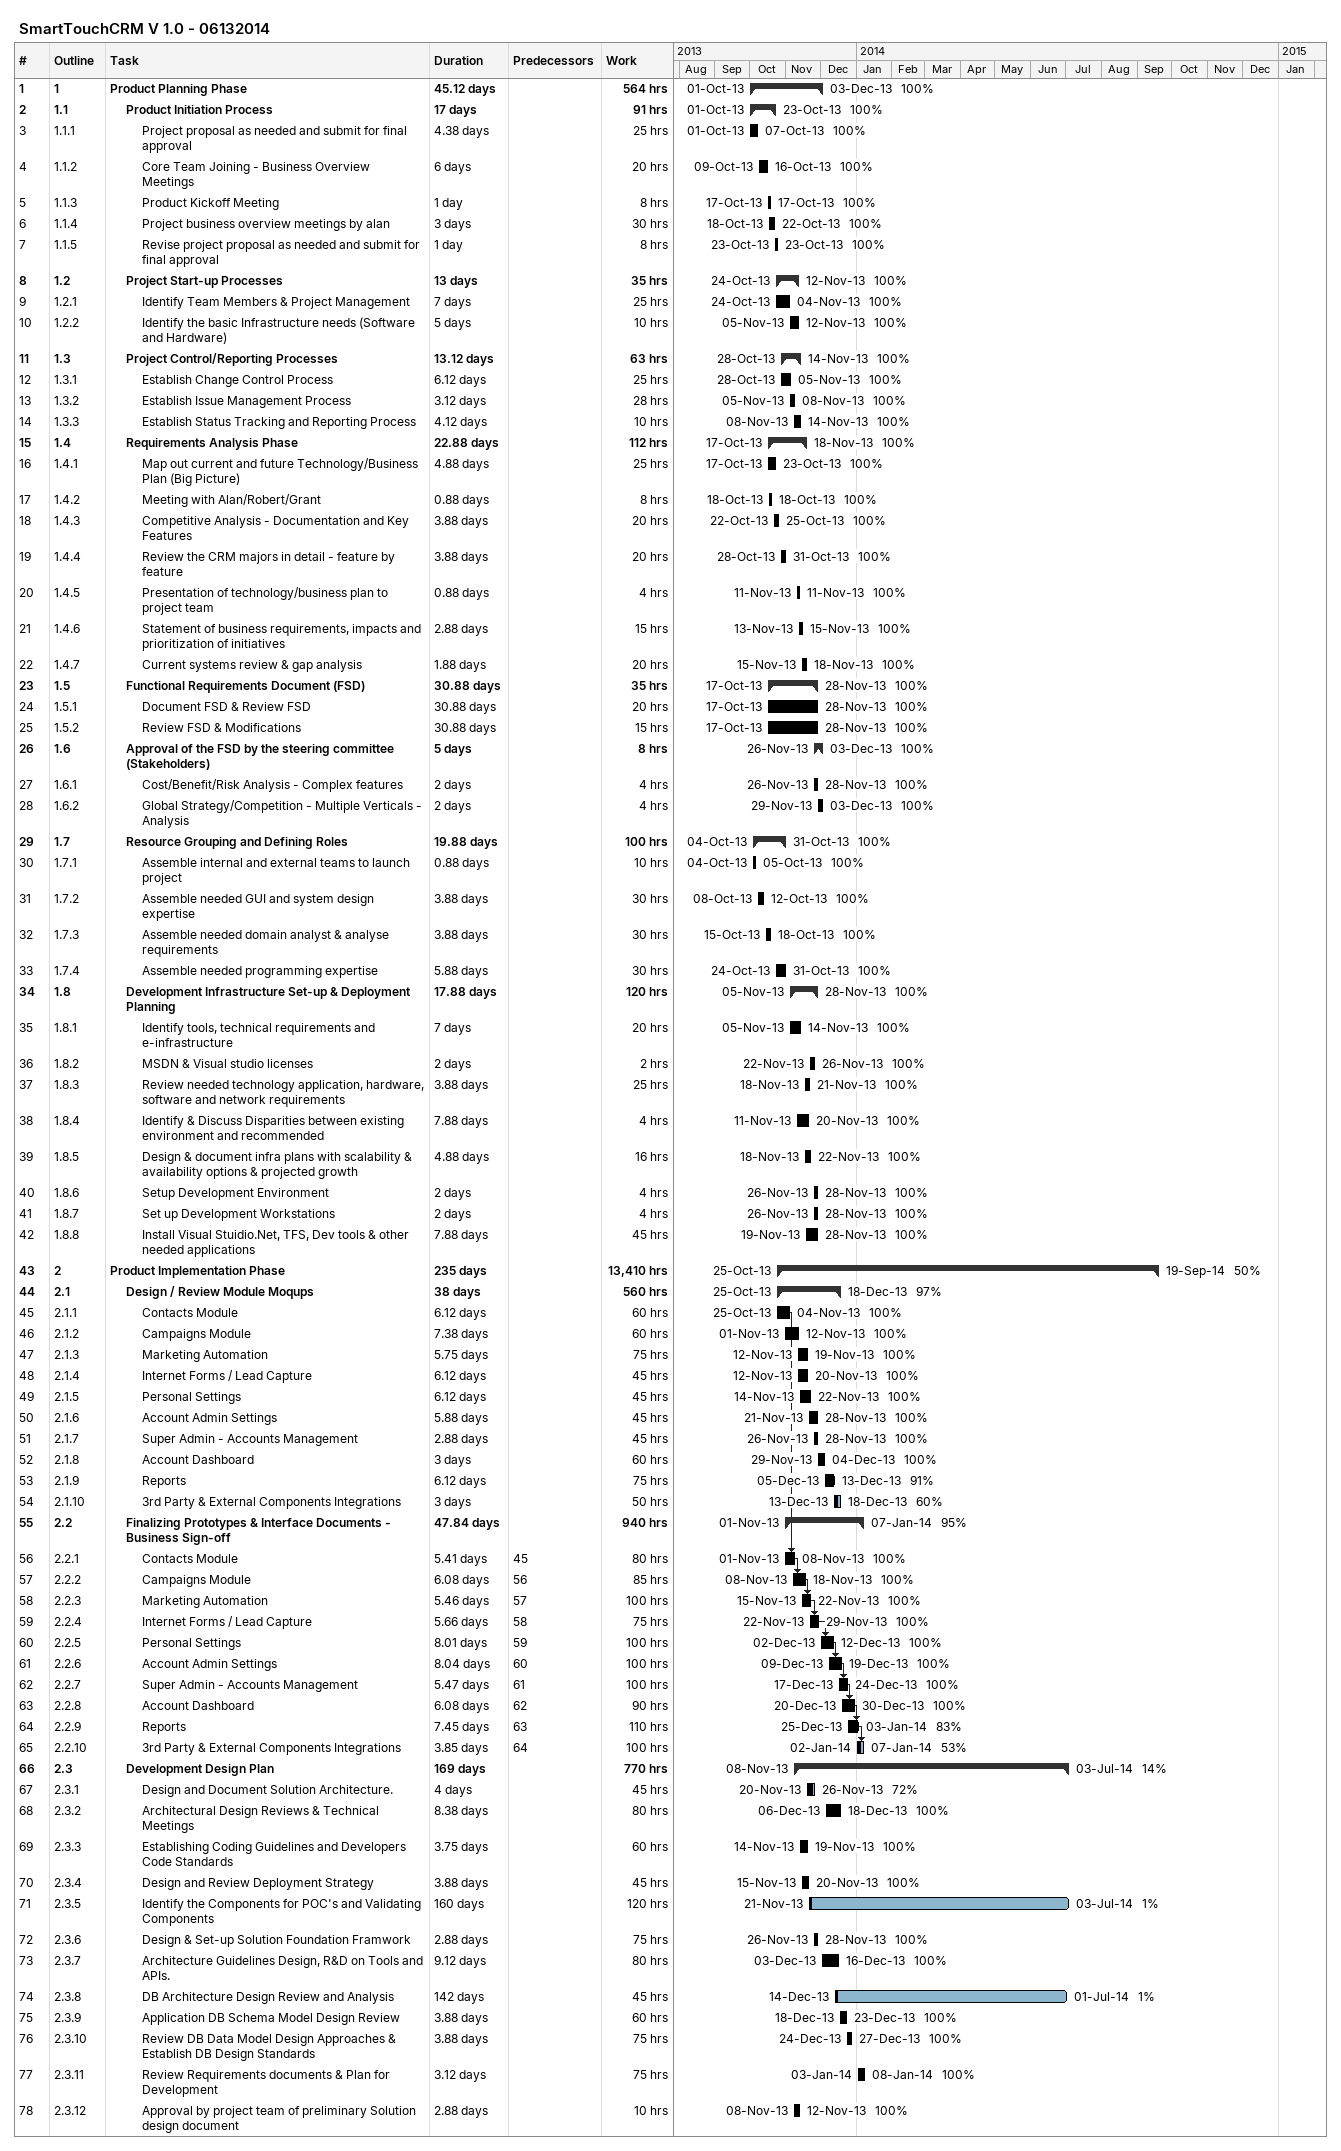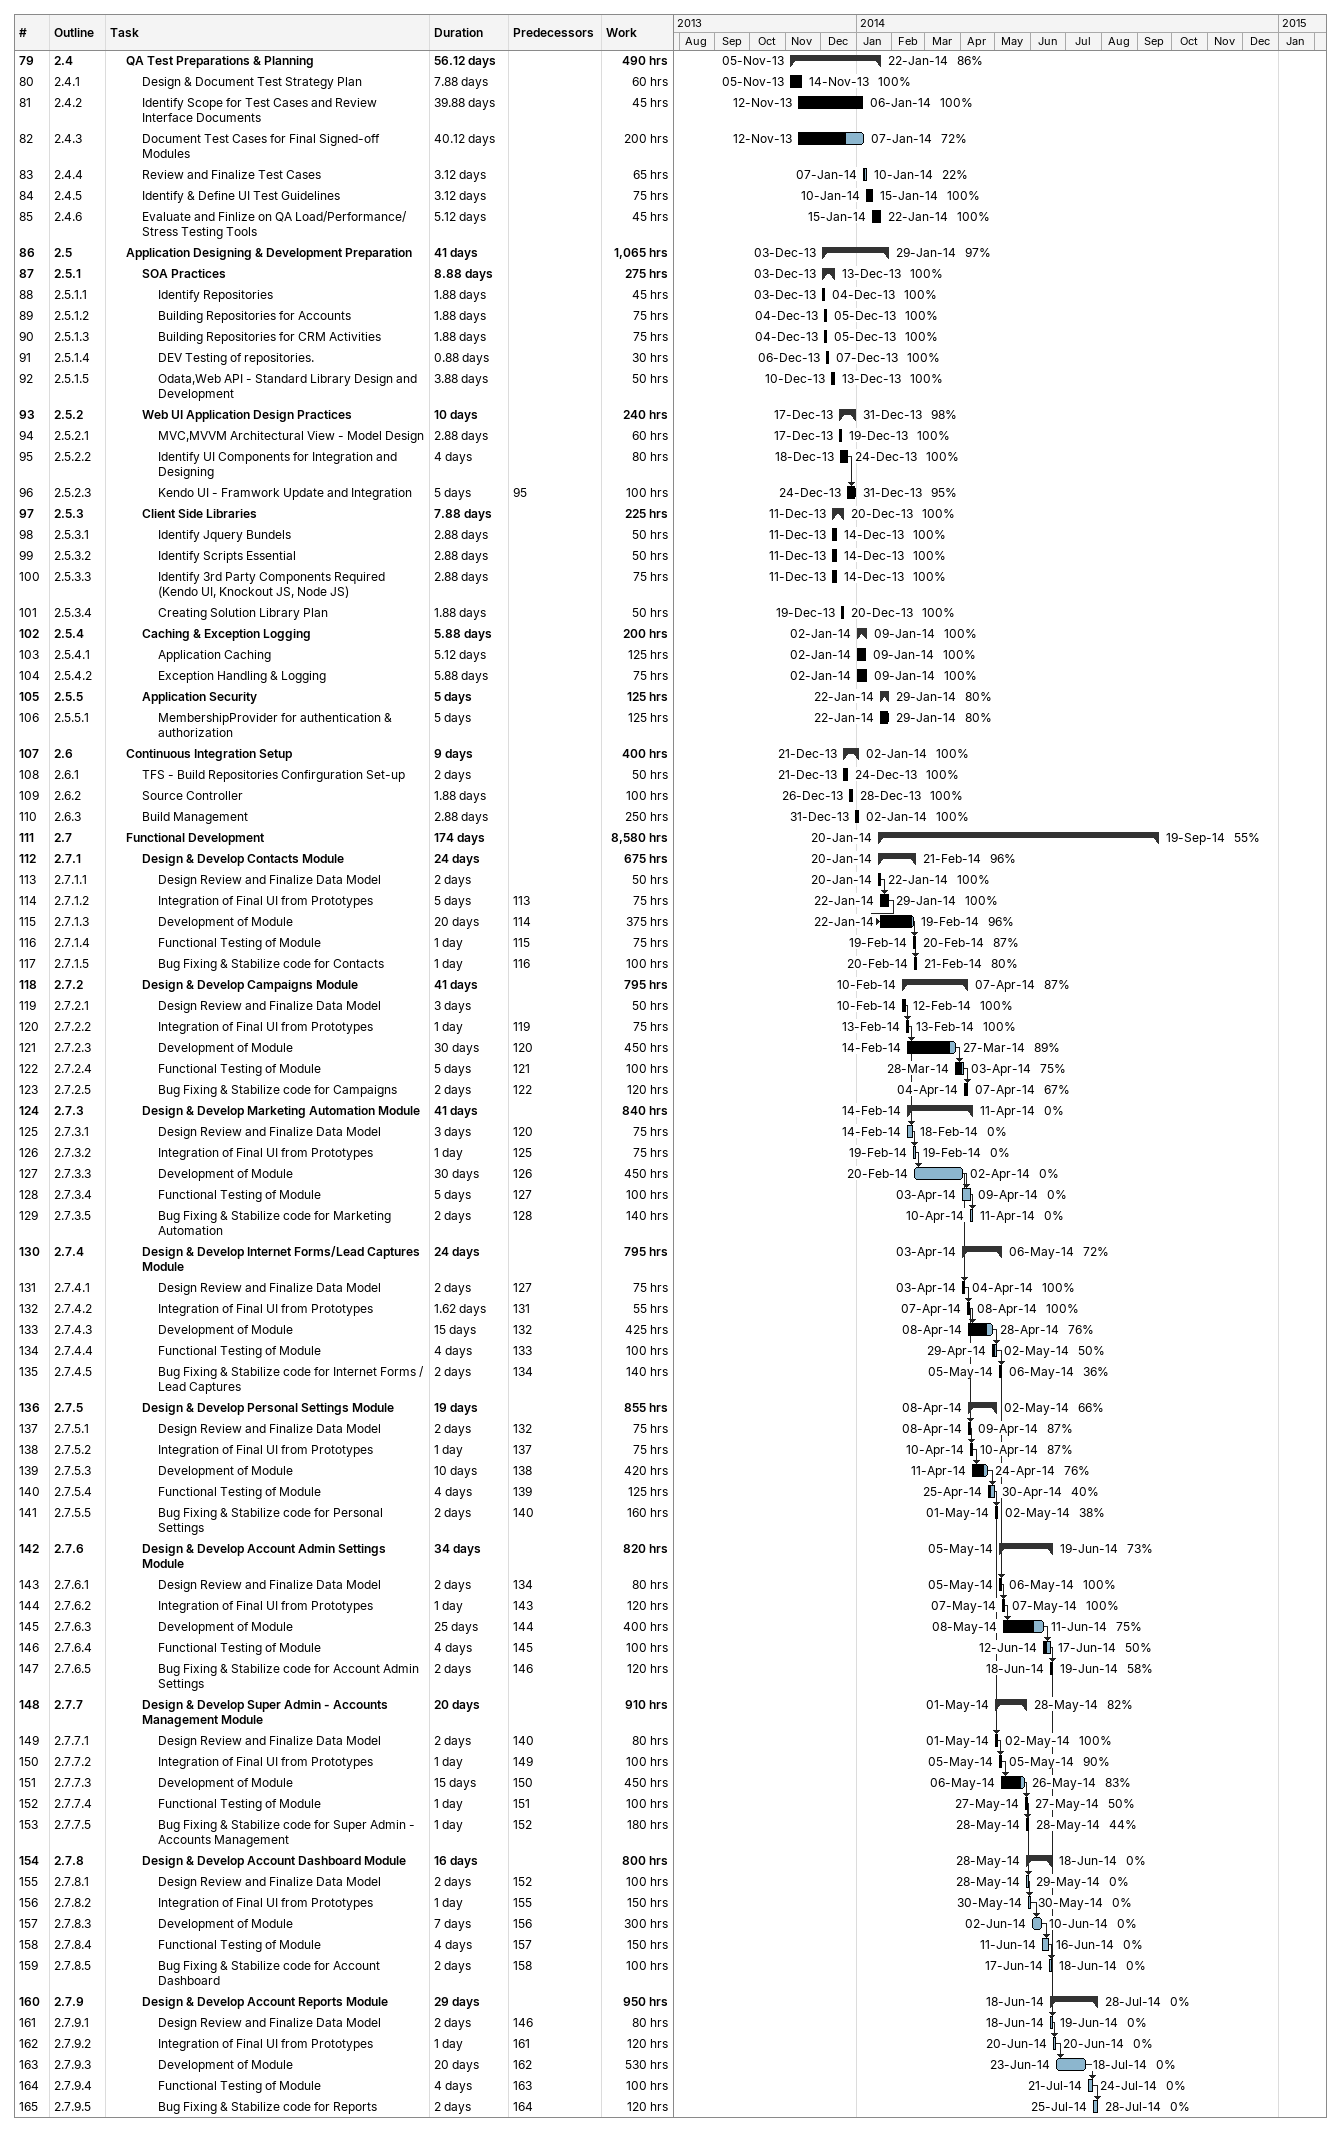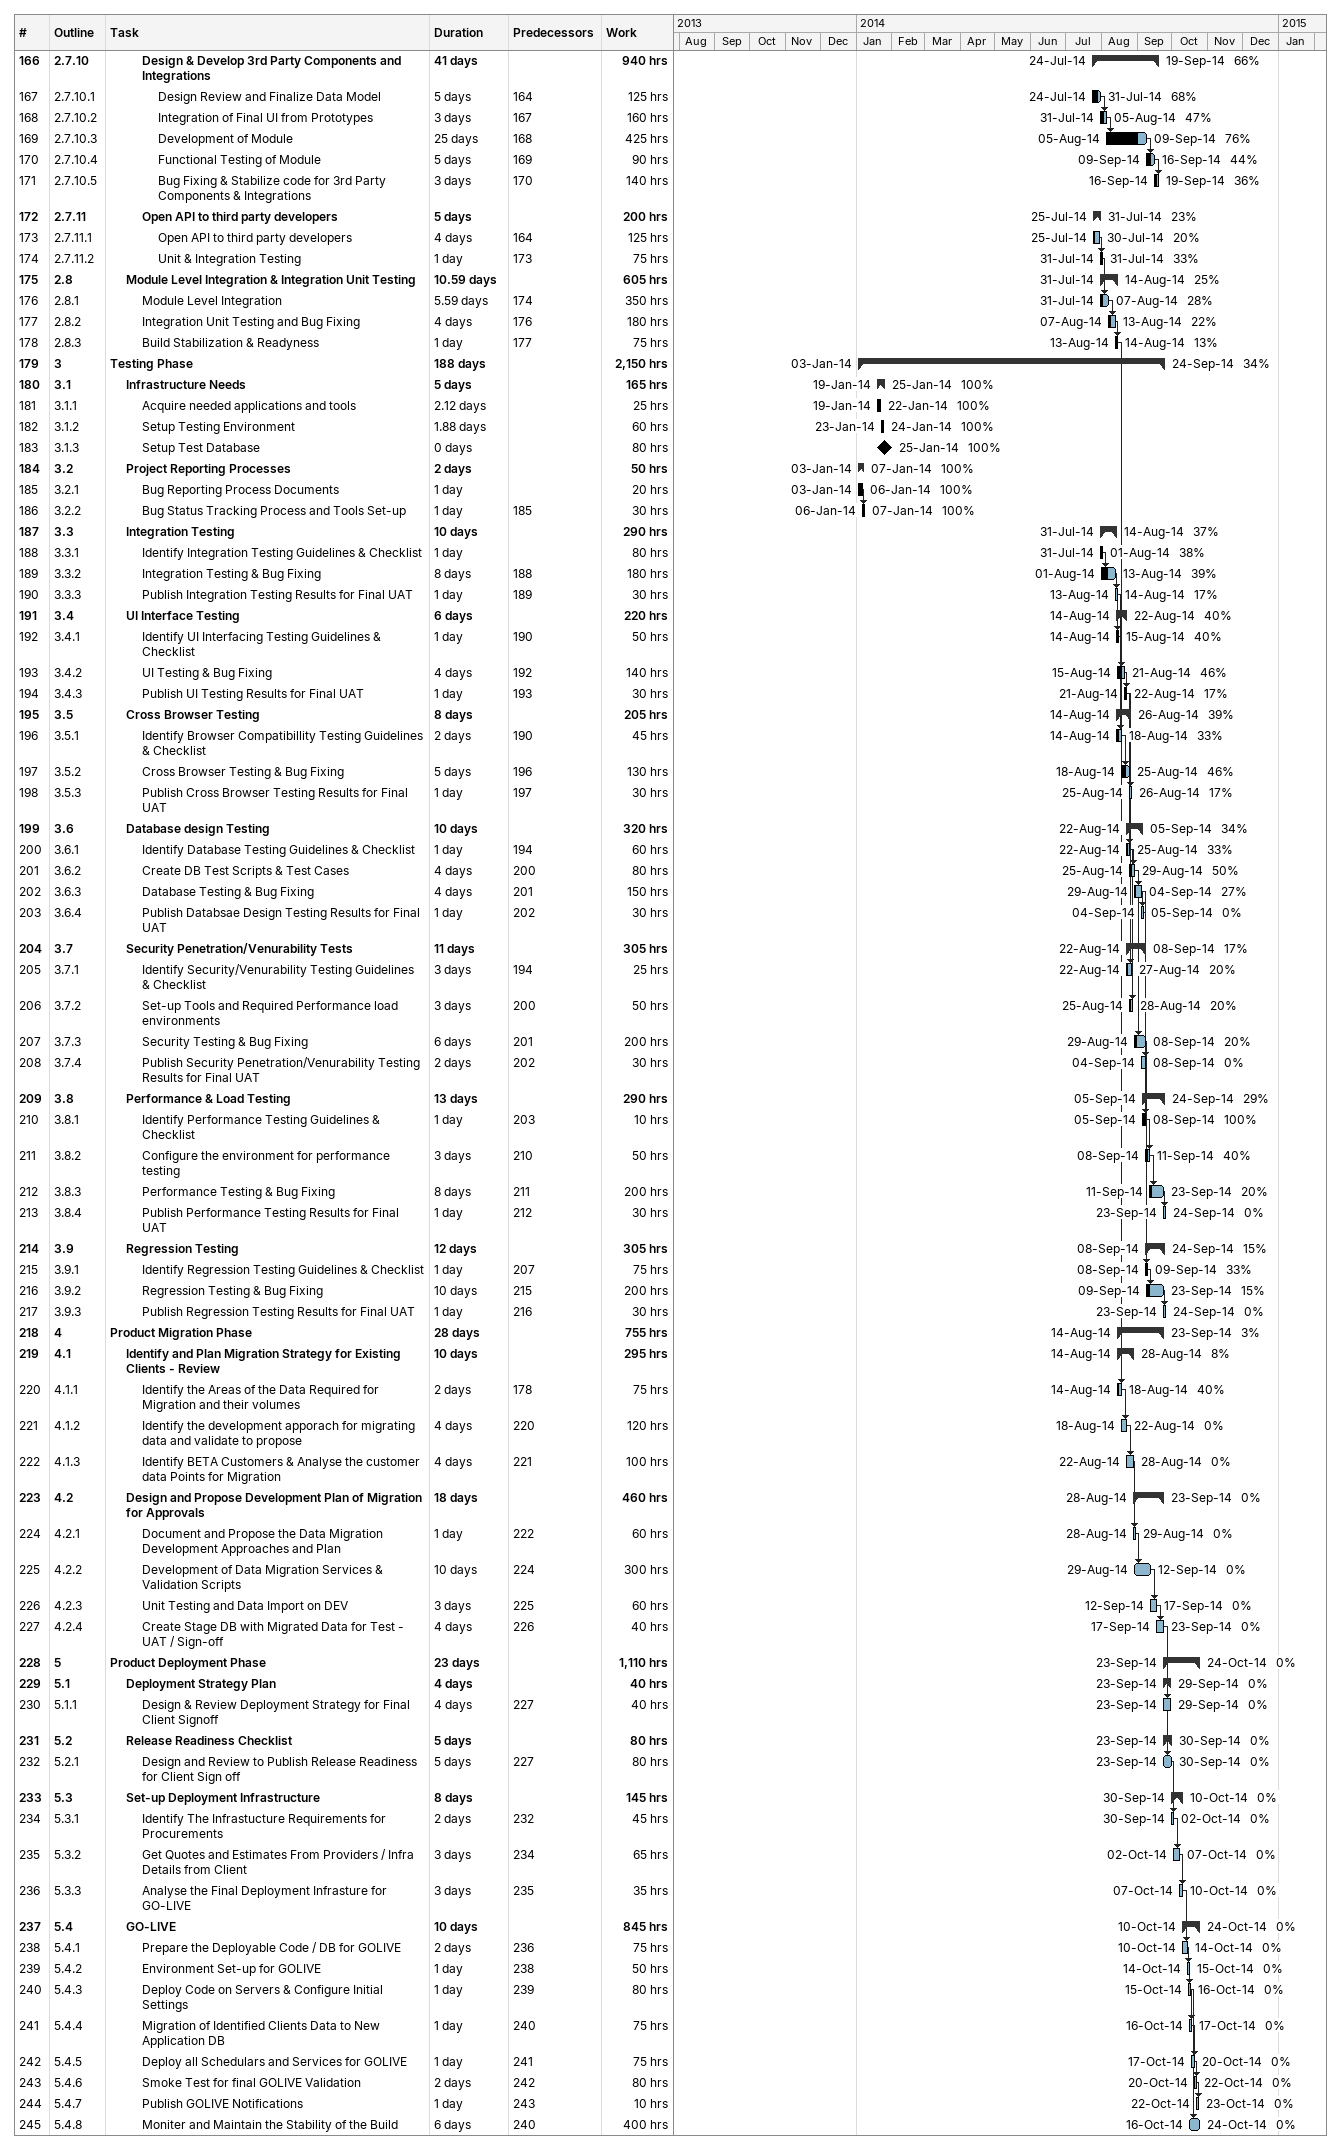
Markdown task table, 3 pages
SmartTouchCRM V 1.0 - 06132014

| ID | WBS | Task | Duration | Start | Finish | Predecessors | % complete | Work (h) |
|---|---|---|---|---|---|---|---|---|
| 1 | 1 | **Product Planning Phase** | 45.12d | 2013-10-01 | 2013-12-03 |  | 100 | 564 |
| 2 | 1.1 | **Product Initiation Process** | 17d | 2013-10-01 | 2013-10-23 |  | 100 | 91 |
| 3 | 1.1.1 | Project proposal as needed and submit for final approval | 4.38d | 2013-10-01 | 2013-10-07 |  | 100 | 25 |
| 4 | 1.1.2 | Core Team Joining - Business Overview Meetings | 6d | 2013-10-09 | 2013-10-16 |  | 100 | 20 |
| 5 | 1.1.3 | Product Kickoff Meeting | 1d | 2013-10-17 | 2013-10-17 |  | 100 | 8 |
| 6 | 1.1.4 | Project business overview meetings by alan | 3d | 2013-10-18 | 2013-10-22 |  | 100 | 30 |
| 7 | 1.1.5 | Revise project proposal as needed and submit for final approval | 1d | 2013-10-23 | 2013-10-23 |  | 100 | 8 |
| 8 | 1.2 | **Project Start-up Processes** | 13d | 2013-10-24 | 2013-11-12 |  | 100 | 35 |
| 9 | 1.2.1 | Identify Team Members & Project Management | 7d | 2013-10-24 | 2013-11-04 |  | 100 | 25 |
| 10 | 1.2.2 | Identify the basic Infrastructure needs (Software and Hardware) | 5d | 2013-11-05 | 2013-11-12 |  | 100 | 10 |
| 11 | 1.3 | **Project Control/Reporting Processes** | 13.12d | 2013-10-28 | 2013-11-14 |  | 100 | 63 |
| 12 | 1.3.1 | Establish Change Control Process | 6.12d | 2013-10-28 | 2013-11-05 |  | 100 | 25 |
| 13 | 1.3.2 | Establish Issue Management Process | 3.12d | 2013-11-05 | 2013-11-08 |  | 100 | 28 |
| 14 | 1.3.3 | Establish Status Tracking and Reporting Process | 4.12d | 2013-11-08 | 2013-11-14 |  | 100 | 10 |
| 15 | 1.4 | **Requirements Analysis Phase** | 22.88d | 2013-10-17 | 2013-11-18 |  | 100 | 112 |
| 16 | 1.4.1 | Map out current and future Technology/Business Plan (Big Picture) | 4.88d | 2013-10-17 | 2013-10-23 |  | 100 | 25 |
| 17 | 1.4.2 | Meeting with Alan/Robert/Grant | 0.88d | 2013-10-18 | 2013-10-18 |  | 100 | 8 |
| 18 | 1.4.3 | Competitive Analysis - Documentation and Key Features | 3.88d | 2013-10-22 | 2013-10-25 |  | 100 | 20 |
| 19 | 1.4.4 | Review the CRM majors in detail - feature by feature | 3.88d | 2013-10-28 | 2013-10-31 |  | 100 | 20 |
| 20 | 1.4.5 | Presentation of technology/business plan to project team | 0.88d | 2013-11-11 | 2013-11-11 |  | 100 | 4 |
| 21 | 1.4.6 | Statement of business requirements, impacts and prioritization of initiatives | 2.88d | 2013-11-13 | 2013-11-15 |  | 100 | 15 |
| 22 | 1.4.7 | Current systems review & gap analysis | 1.88d | 2013-11-15 | 2013-11-18 |  | 100 | 20 |
| 23 | 1.5 | **Functional Requirements Document (FSD)** | 30.88d | 2013-10-17 | 2013-11-28 |  | 100 | 35 |
| 24 | 1.5.1 | Document FSD & Review FSD | 30.88d | 2013-10-17 | 2013-11-28 |  | 100 | 20 |
| 25 | 1.5.2 | Review FSD & Modifications | 30.88d | 2013-10-17 | 2013-11-28 |  | 100 | 15 |
| 26 | 1.6 | **Approval of the FSD by the steering committee (Stakeholders)** | 5d | 2013-11-26 | 2013-12-03 |  | 100 | 8 |
| 27 | 1.6.1 | Cost/Benefit/Risk Analysis - Complex features | 2d | 2013-11-26 | 2013-11-28 |  | 100 | 4 |
| 28 | 1.6.2 | Global Strategy/Competition - Multiple Verticals - Analysis | 2d | 2013-11-29 | 2013-12-03 |  | 100 | 4 |
| 29 | 1.7 | **Resource Grouping and Defining Roles** | 19.88d | 2013-10-04 | 2013-10-31 |  | 100 | 100 |
| 30 | 1.7.1 | Assemble internal and external teams to launch project | 0.88d | 2013-10-04 | 2013-10-05 |  | 100 | 10 |
| 31 | 1.7.2 | Assemble needed GUI and system design expertise | 3.88d | 2013-10-08 | 2013-10-12 |  | 100 | 30 |
| 32 | 1.7.3 | Assemble needed domain analyst & analyse requirements | 3.88d | 2013-10-15 | 2013-10-18 |  | 100 | 30 |
| 33 | 1.7.4 | Assemble needed programming expertise | 5.88d | 2013-10-24 | 2013-10-31 |  | 100 | 30 |
| 34 | 1.8 | **Development Infrastructure Set-up & Deployment Planning** | 17.88d | 2013-11-05 | 2013-11-28 |  | 100 | 120 |
| 35 | 1.8.1 | Identify tools, technical requirements and e-infrastructure | 7d | 2013-11-05 | 2013-11-14 |  | 100 | 20 |
| 36 | 1.8.2 | MSDN & Visual studio licenses | 2d | 2013-11-22 | 2013-11-26 |  | 100 | 2 |
| 37 | 1.8.3 | Review needed technology application, hardware, software and network requirements | 3.88d | 2013-11-18 | 2013-11-21 |  | 100 | 25 |
| 38 | 1.8.4 | Identify & Discuss Disparities between existing environment and recommended | 7.88d | 2013-11-11 | 2013-11-20 |  | 100 | 4 |
| 39 | 1.8.5 | Design & document infra plans with scalability & availability options & projected growth | 4.88d | 2013-11-18 | 2013-11-22 |  | 100 | 16 |
| 40 | 1.8.6 | Setup Development Environment | 2d | 2013-11-26 | 2013-11-28 |  | 100 | 4 |
| 41 | 1.8.7 | Set up Development Workstations | 2d | 2013-11-26 | 2013-11-28 |  | 100 | 4 |
| 42 | 1.8.8 | Install Visual Stuidio.Net, TFS, Dev tools & other needed applications | 7.88d | 2013-11-19 | 2013-11-28 |  | 100 | 45 |
| 43 | 2 | **Product Implementation Phase** | 235d | 2013-10-25 | 2014-09-19 |  | 50 | 13410 |
| 44 | 2.1 | **Design / Review Module Moqups** | 38d | 2013-10-25 | 2013-12-18 |  | 97 | 560 |
| 45 | 2.1.1 | Contacts Module | 6.12d | 2013-10-25 | 2013-11-04 |  | 100 | 60 |
| 46 | 2.1.2 | Campaigns Module | 7.38d | 2013-11-01 | 2013-11-12 |  | 100 | 60 |
| 47 | 2.1.3 | Marketing Automation | 5.75d | 2013-11-12 | 2013-11-19 |  | 100 | 75 |
| 48 | 2.1.4 | Internet Forms / Lead Capture | 6.12d | 2013-11-12 | 2013-11-20 |  | 100 | 45 |
| 49 | 2.1.5 | Personal Settings | 6.12d | 2013-11-14 | 2013-11-22 |  | 100 | 45 |
| 50 | 2.1.6 | Account Admin Settings | 5.88d | 2013-11-21 | 2013-11-28 |  | 100 | 45 |
| 51 | 2.1.7 | Super Admin - Accounts Management | 2.88d | 2013-11-26 | 2013-11-28 |  | 100 | 45 |
| 52 | 2.1.8 | Account Dashboard | 3d | 2013-11-29 | 2013-12-04 |  | 100 | 60 |
| 53 | 2.1.9 | Reports | 6.12d | 2013-12-05 | 2013-12-13 |  | 91 | 75 |
| 54 | 2.1.10 | 3rd Party & External Components Integrations | 3d | 2013-12-13 | 2013-12-18 |  | 60 | 50 |
| 55 | 2.2 | **Finalizing Prototypes & Interface Documents - Business Sign-off** | 47.84d | 2013-11-01 | 2014-01-07 |  | 95 | 940 |
| 56 | 2.2.1 | Contacts Module | 5.41d | 2013-11-01 | 2013-11-08 | 45 | 100 | 80 |
| 57 | 2.2.2 | Campaigns Module | 6.08d | 2013-11-08 | 2013-11-18 | 56 | 100 | 85 |
| 58 | 2.2.3 | Marketing Automation | 5.46d | 2013-11-15 | 2013-11-22 | 57 | 100 | 100 |
| 59 | 2.2.4 | Internet Forms / Lead Capture | 5.66d | 2013-11-22 | 2013-11-29 | 58 | 100 | 75 |
| 60 | 2.2.5 | Personal Settings | 8.01d | 2013-12-02 | 2013-12-12 | 59 | 100 | 100 |
| 61 | 2.2.6 | Account Admin Settings | 8.04d | 2013-12-09 | 2013-12-19 | 60 | 100 | 100 |
| 62 | 2.2.7 | Super Admin - Accounts Management | 5.47d | 2013-12-17 | 2013-12-24 | 61 | 100 | 100 |
| 63 | 2.2.8 | Account Dashboard | 6.08d | 2013-12-20 | 2013-12-30 | 62 | 100 | 90 |
| 64 | 2.2.9 | Reports | 7.45d | 2013-12-25 | 2014-01-03 | 63 | 83 | 110 |
| 65 | 2.2.10 | 3rd Party & External Components Integrations | 3.85d | 2014-01-02 | 2014-01-07 | 64 | 53 | 100 |
| 66 | 2.3 | **Development Design Plan** | 169d | 2013-11-08 | 2014-07-03 |  | 14 | 770 |
| 67 | 2.3.1 | Design and Document Solution Architecture. | 4d | 2013-11-20 | 2013-11-26 |  | 72 | 45 |
| 68 | 2.3.2 | Architectural Design Reviews & Technical Meetings | 8.38d | 2013-12-06 | 2013-12-18 |  | 100 | 80 |
| 69 | 2.3.3 | Establishing Coding Guidelines and Developers Code Standards | 3.75d | 2013-11-14 | 2013-11-19 |  | 100 | 60 |
| 70 | 2.3.4 | Design and Review Deployment Strategy | 3.88d | 2013-11-15 | 2013-11-20 |  | 100 | 45 |
| 71 | 2.3.5 | Identify the Components for POC's and Validating Components | 160d | 2013-11-21 | 2014-07-03 |  | 1 | 120 |
| 72 | 2.3.6 | Design & Set-up Solution Foundation Framwork | 2.88d | 2013-11-26 | 2013-11-28 |  | 100 | 75 |
| 73 | 2.3.7 | Architecture Guidelines Design, R&D on Tools and APIs. | 9.12d | 2013-12-03 | 2013-12-16 |  | 100 | 80 |
| 74 | 2.3.8 | DB Architecture Design Review and Analysis | 142d | 2013-12-14 | 2014-07-01 |  | 1 | 45 |
| 75 | 2.3.9 | Application DB Schema Model Design Review | 3.88d | 2013-12-18 | 2013-12-23 |  | 100 | 60 |
| 76 | 2.3.10 | Review DB Data Model Design Approaches & Establish DB Design Standards | 3.88d | 2013-12-24 | 2013-12-27 |  | 100 | 75 |
| 77 | 2.3.11 | Review Requirements documents & Plan for Development | 3.12d | 2014-01-03 | 2014-01-08 |  | 100 | 75 |
| 78 | 2.3.12 | Approval by project team of preliminary Solution design document | 2.88d | 2013-11-08 | 2013-11-12 |  | 100 | 10 |
| 79 | 2.4 | **QA Test Preparations & Planning** | 56.12d | 2013-11-05 | 2014-01-22 |  | 86 | 490 |
| 80 | 2.4.1 | Design & Document Test Strategy Plan | 7.88d | 2013-11-05 | 2013-11-14 |  | 100 | 60 |
| 81 | 2.4.2 | Identify Scope for Test Cases and Review Interface Documents | 39.88d | 2013-11-12 | 2014-01-06 |  | 100 | 45 |
| 82 | 2.4.3 | Document Test Cases for Final Signed-off Modules | 40.12d | 2013-11-12 | 2014-01-07 |  | 72 | 200 |
| 83 | 2.4.4 | Review and Finalize Test Cases | 3.12d | 2014-01-07 | 2014-01-10 |  | 22 | 65 |
| 84 | 2.4.5 | Identify & Define UI Test Guidelines | 3.12d | 2014-01-10 | 2014-01-15 |  | 100 | 75 |
| 85 | 2.4.6 | Evaluate and Finlize on QA Load/Performance/ Stress Testing Tools | 5.12d | 2014-01-15 | 2014-01-22 |  | 100 | 45 |
| 86 | 2.5 | **Application Designing & Development Preparation** | 41d | 2013-12-03 | 2014-01-29 |  | 97 | 1065 |
| 87 | 2.5.1 | **SOA Practices** | 8.88d | 2013-12-03 | 2013-12-13 |  | 100 | 275 |
| 88 | 2.5.1.1 | Identify Repositories | 1.88d | 2013-12-03 | 2013-12-04 |  | 100 | 45 |
| 89 | 2.5.1.2 | Building Repositories for Accounts | 1.88d | 2013-12-04 | 2013-12-05 |  | 100 | 75 |
| 90 | 2.5.1.3 | Building Repositories for CRM Activities | 1.88d | 2013-12-04 | 2013-12-05 |  | 100 | 75 |
| 91 | 2.5.1.4 | DEV Testing of repositories. | 0.88d | 2013-12-06 | 2013-12-07 |  | 100 | 30 |
| 92 | 2.5.1.5 | Odata,Web API - Standard Library Design and Development | 3.88d | 2013-12-10 | 2013-12-13 |  | 100 | 50 |
| 93 | 2.5.2 | **Web UI Application Design Practices** | 10d | 2013-12-17 | 2013-12-31 |  | 98 | 240 |
| 94 | 2.5.2.1 | MVC,MVVM Architectural View - Model Design | 2.88d | 2013-12-17 | 2013-12-19 |  | 100 | 60 |
| 95 | 2.5.2.2 | Identify UI Components for Integration and Designing | 4d | 2013-12-18 | 2013-12-24 |  | 100 | 80 |
| 96 | 2.5.2.3 | Kendo UI - Framwork Update and Integration | 5d | 2013-12-24 | 2013-12-31 | 95 | 95 | 100 |
| 97 | 2.5.3 | **Client Side Libraries** | 7.88d | 2013-12-11 | 2013-12-20 |  | 100 | 225 |
| 98 | 2.5.3.1 | Identify Jquery Bundels | 2.88d | 2013-12-11 | 2013-12-14 |  | 100 | 50 |
| 99 | 2.5.3.2 | Identify Scripts Essential | 2.88d | 2013-12-11 | 2013-12-14 |  | 100 | 50 |
| 100 | 2.5.3.3 | Identify 3rd Party Components Required (Kendo UI, Knockout JS, Node JS) | 2.88d | 2013-12-11 | 2013-12-14 |  | 100 | 75 |
| 101 | 2.5.3.4 | Creating Solution Library Plan | 1.88d | 2013-12-19 | 2013-12-20 |  | 100 | 50 |
| 102 | 2.5.4 | **Caching & Exception Logging** | 5.88d | 2014-01-02 | 2014-01-09 |  | 100 | 200 |
| 103 | 2.5.4.1 | Application Caching | 5.12d | 2014-01-02 | 2014-01-09 |  | 100 | 125 |
| 104 | 2.5.4.2 | Exception Handling & Logging | 5.88d | 2014-01-02 | 2014-01-09 |  | 100 | 75 |
| 105 | 2.5.5 | **Application Security** | 5d | 2014-01-22 | 2014-01-29 |  | 80 | 125 |
| 106 | 2.5.5.1 | MembershipProvider for authentication & authorization | 5d | 2014-01-22 | 2014-01-29 |  | 80 | 125 |
| 107 | 2.6 | **Continuous Integration Setup** | 9d | 2013-12-21 | 2014-01-02 |  | 100 | 400 |
| 108 | 2.6.1 | TFS - Build Repositories Confirguration Set-up | 2d | 2013-12-21 | 2013-12-24 |  | 100 | 50 |
| 109 | 2.6.2 | Source Controller | 1.88d | 2013-12-26 | 2013-12-28 |  | 100 | 100 |
| 110 | 2.6.3 | Build Management | 2.88d | 2013-12-31 | 2014-01-02 |  | 100 | 250 |
| 111 | 2.7 | **Functional Development** | 174d | 2014-01-20 | 2014-09-19 |  | 55 | 8580 |
| 112 | 2.7.1 | **Design & Develop Contacts Module** | 24d | 2014-01-20 | 2014-02-21 |  | 96 | 675 |
| 113 | 2.7.1.1 | Design Review and Finalize Data Model | 2d | 2014-01-20 | 2014-01-22 |  | 100 | 50 |
| 114 | 2.7.1.2 | Integration of Final UI from Prototypes | 5d | 2014-01-22 | 2014-01-29 | 113 | 100 | 75 |
| 115 | 2.7.1.3 | Development of Module | 20d | 2014-01-22 | 2014-02-19 | 114 | 96 | 375 |
| 116 | 2.7.1.4 | Functional Testing of Module | 1d | 2014-02-19 | 2014-02-20 | 115 | 87 | 75 |
| 117 | 2.7.1.5 | Bug Fixing & Stabilize code for Contacts | 1d | 2014-02-20 | 2014-02-21 | 116 | 80 | 100 |
| 118 | 2.7.2 | **Design & Develop Campaigns Module** | 41d | 2014-02-10 | 2014-04-07 |  | 87 | 795 |
| 119 | 2.7.2.1 | Design Review and Finalize Data Model | 3d | 2014-02-10 | 2014-02-12 |  | 100 | 50 |
| 120 | 2.7.2.2 | Integration of Final UI from Prototypes | 1d | 2014-02-13 | 2014-02-13 | 119 | 100 | 75 |
| 121 | 2.7.2.3 | Development of Module | 30d | 2014-02-14 | 2014-03-27 | 120 | 89 | 450 |
| 122 | 2.7.2.4 | Functional Testing of Module | 5d | 2014-03-28 | 2014-04-03 | 121 | 75 | 100 |
| 123 | 2.7.2.5 | Bug Fixing & Stabilize code for Campaigns | 2d | 2014-04-04 | 2014-04-07 | 122 | 67 | 120 |
| 124 | 2.7.3 | **Design & Develop Marketing Automation Module** | 41d | 2014-02-14 | 2014-04-11 |  | 0 | 840 |
| 125 | 2.7.3.1 | Design Review and Finalize Data Model | 3d | 2014-02-14 | 2014-02-18 | 120 | 0 | 75 |
| 126 | 2.7.3.2 | Integration of Final UI from Prototypes | 1d | 2014-02-19 | 2014-02-19 | 125 | 0 | 75 |
| 127 | 2.7.3.3 | Development of Module | 30d | 2014-02-20 | 2014-04-02 | 126 | 0 | 450 |
| 128 | 2.7.3.4 | Functional Testing of Module | 5d | 2014-04-03 | 2014-04-09 | 127 | 0 | 100 |
| 129 | 2.7.3.5 | Bug Fixing & Stabilize code for Marketing Automation | 2d | 2014-04-10 | 2014-04-11 | 128 | 0 | 140 |
| 130 | 2.7.4 | **Design & Develop Internet Forms/Lead Captures Module** | 24d | 2014-04-03 | 2014-05-06 |  | 72 | 795 |
| 131 | 2.7.4.1 | Design Review and Finalize Data Model | 2d | 2014-04-03 | 2014-04-04 | 127 | 100 | 75 |
| 132 | 2.7.4.2 | Integration of Final UI from Prototypes | 1.62d | 2014-04-07 | 2014-04-08 | 131 | 100 | 55 |
| 133 | 2.7.4.3 | Development of Module | 15d | 2014-04-08 | 2014-04-28 | 132 | 76 | 425 |
| 134 | 2.7.4.4 | Functional Testing of Module | 4d | 2014-04-29 | 2014-05-02 | 133 | 50 | 100 |
| 135 | 2.7.4.5 | Bug Fixing & Stabilize code for Internet Forms / Lead Captures | 2d | 2014-05-05 | 2014-05-06 | 134 | 36 | 140 |
| 136 | 2.7.5 | **Design & Develop Personal Settings Module** | 19d | 2014-04-08 | 2014-05-02 |  | 66 | 855 |
| 137 | 2.7.5.1 | Design Review and Finalize Data Model | 2d | 2014-04-08 | 2014-04-09 | 132 | 87 | 75 |
| 138 | 2.7.5.2 | Integration of Final UI from Prototypes | 1d | 2014-04-10 | 2014-04-10 | 137 | 87 | 75 |
| 139 | 2.7.5.3 | Development of Module | 10d | 2014-04-11 | 2014-04-24 | 138 | 76 | 420 |
| 140 | 2.7.5.4 | Functional Testing of Module | 4d | 2014-04-25 | 2014-04-30 | 139 | 40 | 125 |
| 141 | 2.7.5.5 | Bug Fixing & Stabilize code for Personal Settings | 2d | 2014-05-01 | 2014-05-02 | 140 | 38 | 160 |
| 142 | 2.7.6 | **Design & Develop Account Admin Settings Module** | 34d | 2014-05-05 | 2014-06-19 |  | 73 | 820 |
| 143 | 2.7.6.1 | Design Review and Finalize Data Model | 2d | 2014-05-05 | 2014-05-06 | 134 | 100 | 80 |
| 144 | 2.7.6.2 | Integration of Final UI from Prototypes | 1d | 2014-05-07 | 2014-05-07 | 143 | 100 | 120 |
| 145 | 2.7.6.3 | Development of Module | 25d | 2014-05-08 | 2014-06-11 | 144 | 75 | 400 |
| 146 | 2.7.6.4 | Functional Testing of Module | 4d | 2014-06-12 | 2014-06-17 | 145 | 50 | 100 |
| 147 | 2.7.6.5 | Bug Fixing & Stabilize code for Account Admin Settings | 2d | 2014-06-18 | 2014-06-19 | 146 | 58 | 120 |
| 148 | 2.7.7 | **Design & Develop Super Admin - Accounts Management Module** | 20d | 2014-05-01 | 2014-05-28 |  | 82 | 910 |
| 149 | 2.7.7.1 | Design Review and Finalize Data Model | 2d | 2014-05-01 | 2014-05-02 | 140 | 100 | 80 |
| 150 | 2.7.7.2 | Integration of Final UI from Prototypes | 1d | 2014-05-05 | 2014-05-05 | 149 | 90 | 100 |
| 151 | 2.7.7.3 | Development of Module | 15d | 2014-05-06 | 2014-05-26 | 150 | 83 | 450 |
| 152 | 2.7.7.4 | Functional Testing of Module | 1d | 2014-05-27 | 2014-05-27 | 151 | 50 | 100 |
| 153 | 2.7.7.5 | Bug Fixing & Stabilize code for Super Admin - Accounts Management | 1d | 2014-05-28 | 2014-05-28 | 152 | 44 | 180 |
| 154 | 2.7.8 | **Design & Develop Account Dashboard Module** | 16d | 2014-05-28 | 2014-06-18 |  | 0 | 800 |
| 155 | 2.7.8.1 | Design Review and Finalize Data Model | 2d | 2014-05-28 | 2014-05-29 | 152 | 0 | 100 |
| 156 | 2.7.8.2 | Integration of Final UI from Prototypes | 1d | 2014-05-30 | 2014-05-30 | 155 | 0 | 150 |
| 157 | 2.7.8.3 | Development of Module | 7d | 2014-06-02 | 2014-06-10 | 156 | 0 | 300 |
| 158 | 2.7.8.4 | Functional Testing of Module | 4d | 2014-06-11 | 2014-06-16 | 157 | 0 | 150 |
| 159 | 2.7.8.5 | Bug Fixing & Stabilize code for Account Dashboard | 2d | 2014-06-17 | 2014-06-18 | 158 | 0 | 100 |
| 160 | 2.7.9 | **Design & Develop Account Reports Module** | 29d | 2014-06-18 | 2014-07-28 |  | 0 | 950 |
| 161 | 2.7.9.1 | Design Review and Finalize Data Model | 2d | 2014-06-18 | 2014-06-19 | 146 | 0 | 80 |
| 162 | 2.7.9.2 | Integration of Final UI from Prototypes | 1d | 2014-06-20 | 2014-06-20 | 161 | 0 | 120 |
| 163 | 2.7.9.3 | Development of Module | 20d | 2014-06-23 | 2014-07-18 | 162 | 0 | 530 |
| 164 | 2.7.9.4 | Functional Testing of Module | 4d | 2014-07-21 | 2014-07-24 | 163 | 0 | 100 |
| 165 | 2.7.9.5 | Bug Fixing & Stabilize code for Reports | 2d | 2014-07-25 | 2014-07-28 | 164 | 0 | 120 |
| 166 | 2.7.10 | **Design & Develop 3rd Party Components and Integrations** | 41d | 2014-07-24 | 2014-09-19 |  | 66 | 940 |
| 167 | 2.7.10.1 | Design Review and Finalize Data Model | 5d | 2014-07-24 | 2014-07-31 | 164 | 68 | 125 |
| 168 | 2.7.10.2 | Integration of Final UI from Prototypes | 3d | 2014-07-31 | 2014-08-05 | 167 | 47 | 160 |
| 169 | 2.7.10.3 | Development of Module | 25d | 2014-08-05 | 2014-09-09 | 168 | 76 | 425 |
| 170 | 2.7.10.4 | Functional Testing of Module | 5d | 2014-09-09 | 2014-09-16 | 169 | 44 | 90 |
| 171 | 2.7.10.5 | Bug Fixing & Stabilize code for 3rd Party Components & Integrations | 3d | 2014-09-16 | 2014-09-19 | 170 | 36 | 140 |
| 172 | 2.7.11 | **Open API to third party developers** | 5d | 2014-07-25 | 2014-07-31 |  | 23 | 200 |
| 173 | 2.7.11.1 | Open API to third party developers | 4d | 2014-07-25 | 2014-07-30 | 164 | 20 | 125 |
| 174 | 2.7.11.2 | Unit & Integration Testing | 1d | 2014-07-31 | 2014-07-31 | 173 | 33 | 75 |
| 175 | 2.8 | **Module Level Integration & Integration Unit Testing** | 10.59d | 2014-07-31 | 2014-08-14 |  | 25 | 605 |
| 176 | 2.8.1 | Module Level Integration | 5.59d | 2014-07-31 | 2014-08-07 | 174 | 28 | 350 |
| 177 | 2.8.2 | Integration Unit Testing and Bug Fixing | 4d | 2014-08-07 | 2014-08-13 | 176 | 22 | 180 |
| 178 | 2.8.3 | Build Stabilization & Readyness | 1d | 2014-08-13 | 2014-08-14 | 177 | 13 | 75 |
| 179 | 3 | **Testing Phase** | 188d | 2014-01-03 | 2014-09-24 |  | 34 | 2150 |
| 180 | 3.1 | **Infrastructure Needs** | 5d | 2014-01-19 | 2014-01-25 |  | 100 | 165 |
| 181 | 3.1.1 | Acquire needed applications and tools | 2.12d | 2014-01-19 | 2014-01-22 |  | 100 | 25 |
| 182 | 3.1.2 | Setup Testing Environment | 1.88d | 2014-01-23 | 2014-01-24 |  | 100 | 60 |
| 183 | 3.1.3 | Setup Test Database | 0d | 2014-01-25 | 2014-01-25 |  | 100 | 80 |
| 184 | 3.2 | **Project Reporting Processes** | 2d | 2014-01-03 | 2014-01-07 |  | 100 | 50 |
| 185 | 3.2.1 | Bug Reporting Process Documents | 1d | 2014-01-03 | 2014-01-06 |  | 100 | 20 |
| 186 | 3.2.2 | Bug Status Tracking Process and Tools Set-up | 1d | 2014-01-06 | 2014-01-07 | 185 | 100 | 30 |
| 187 | 3.3 | **Integration Testing** | 10d | 2014-07-31 | 2014-08-14 |  | 37 | 290 |
| 188 | 3.3.1 | Identify Integration Testing Guidelines & Checklist | 1d | 2014-07-31 | 2014-08-01 |  | 38 | 80 |
| 189 | 3.3.2 | Integration Testing & Bug Fixing | 8d | 2014-08-01 | 2014-08-13 | 188 | 39 | 180 |
| 190 | 3.3.3 | Publish Integration Testing Results for Final UAT | 1d | 2014-08-13 | 2014-08-14 | 189 | 17 | 30 |
| 191 | 3.4 | **UI Interface Testing** | 6d | 2014-08-14 | 2014-08-22 |  | 40 | 220 |
| 192 | 3.4.1 | Identify UI Interfacing Testing Guidelines & Checklist | 1d | 2014-08-14 | 2014-08-15 | 190 | 40 | 50 |
| 193 | 3.4.2 | UI Testing & Bug Fixing | 4d | 2014-08-15 | 2014-08-21 | 192 | 46 | 140 |
| 194 | 3.4.3 | Publish UI Testing Results for Final UAT | 1d | 2014-08-21 | 2014-08-22 | 193 | 17 | 30 |
| 195 | 3.5 | **Cross Browser Testing** | 8d | 2014-08-14 | 2014-08-26 |  | 39 | 205 |
| 196 | 3.5.1 | Identify Browser Compatibillity Testing Guidelines & Checklist | 2d | 2014-08-14 | 2014-08-18 | 190 | 33 | 45 |
| 197 | 3.5.2 | Cross Browser Testing & Bug Fixing | 5d | 2014-08-18 | 2014-08-25 | 196 | 46 | 130 |
| 198 | 3.5.3 | Publish Cross Browser Testing Results for Final UAT | 1d | 2014-08-25 | 2014-08-26 | 197 | 17 | 30 |
| 199 | 3.6 | **Database design Testing** | 10d | 2014-08-22 | 2014-09-05 |  | 34 | 320 |
| 200 | 3.6.1 | Identify Database Testing Guidelines & Checklist | 1d | 2014-08-22 | 2014-08-25 | 194 | 33 | 60 |
| 201 | 3.6.2 | Create DB Test Scripts & Test Cases | 4d | 2014-08-25 | 2014-08-29 | 200 | 50 | 80 |
| 202 | 3.6.3 | Database Testing & Bug Fixing | 4d | 2014-08-29 | 2014-09-04 | 201 | 27 | 150 |
| 203 | 3.6.4 | Publish Databsae Design Testing Results for Final UAT | 1d | 2014-09-04 | 2014-09-05 | 202 | 0 | 30 |
| 204 | 3.7 | **Security Penetration/Venurability Tests** | 11d | 2014-08-22 | 2014-09-08 |  | 17 | 305 |
| 205 | 3.7.1 | Identify Security/Venurability Testing Guidelines & Checklist | 3d | 2014-08-22 | 2014-08-27 | 194 | 20 | 25 |
| 206 | 3.7.2 | Set-up Tools and Required Performance load environments | 3d | 2014-08-25 | 2014-08-28 | 200 | 20 | 50 |
| 207 | 3.7.3 | Security Testing & Bug Fixing | 6d | 2014-08-29 | 2014-09-08 | 201 | 20 | 200 |
| 208 | 3.7.4 | Publish Security Penetration/Venurability Testing Results for Final UAT | 2d | 2014-09-04 | 2014-09-08 | 202 | 0 | 30 |
| 209 | 3.8 | **Performance & Load Testing** | 13d | 2014-09-05 | 2014-09-24 |  | 29 | 290 |
| 210 | 3.8.1 | Identify Performance Testing Guidelines & Checklist | 1d | 2014-09-05 | 2014-09-08 | 203 | 100 | 10 |
| 211 | 3.8.2 | Configure the environment for performance testing | 3d | 2014-09-08 | 2014-09-11 | 210 | 40 | 50 |
| 212 | 3.8.3 | Performance Testing & Bug Fixing | 8d | 2014-09-11 | 2014-09-23 | 211 | 20 | 200 |
| 213 | 3.8.4 | Publish Performance Testing Results for Final UAT | 1d | 2014-09-23 | 2014-09-24 | 212 | 0 | 30 |
| 214 | 3.9 | **Regression Testing** | 12d | 2014-09-08 | 2014-09-24 |  | 15 | 305 |
| 215 | 3.9.1 | Identify Regression Testing Guidelines & Checklist | 1d | 2014-09-08 | 2014-09-09 | 207 | 33 | 75 |
| 216 | 3.9.2 | Regression Testing & Bug Fixing | 10d | 2014-09-09 | 2014-09-23 | 215 | 15 | 200 |
| 217 | 3.9.3 | Publish Regression Testing Results for Final UAT | 1d | 2014-09-23 | 2014-09-24 | 216 | 0 | 30 |
| 218 | 4 | **Product Migration Phase** | 28d | 2014-08-14 | 2014-09-23 |  | 3 | 755 |
| 219 | 4.1 | **Identify and Plan Migration Strategy for Existing Clients - Review** | 10d | 2014-08-14 | 2014-08-28 |  | 8 | 295 |
| 220 | 4.1.1 | Identify the Areas of the Data Required for Migration and their volumes | 2d | 2014-08-14 | 2014-08-18 | 178 | 40 | 75 |
| 221 | 4.1.2 | Identify the development apporach for migrating data and validate to propose | 4d | 2014-08-18 | 2014-08-22 | 220 | 0 | 120 |
| 222 | 4.1.3 | Identify BETA Customers & Analyse the customer data Points for Migration | 4d | 2014-08-22 | 2014-08-28 | 221 | 0 | 100 |
| 223 | 4.2 | **Design and Propose Development Plan of Migration for Approvals** | 18d | 2014-08-28 | 2014-09-23 |  | 0 | 460 |
| 224 | 4.2.1 | Document and Propose the Data Migration Development Approaches and Plan | 1d | 2014-08-28 | 2014-08-29 | 222 | 0 | 60 |
| 225 | 4.2.2 | Development of Data Migration Services & Validation Scripts | 10d | 2014-08-29 | 2014-09-12 | 224 | 0 | 300 |
| 226 | 4.2.3 | Unit Testing and Data Import on DEV | 3d | 2014-09-12 | 2014-09-17 | 225 | 0 | 60 |
| 227 | 4.2.4 | Create Stage DB with Migrated Data for Test - UAT / Sign-off | 4d | 2014-09-17 | 2014-09-23 | 226 | 0 | 40 |
| 228 | 5 | **Product Deployment Phase** | 23d | 2014-09-23 | 2014-10-24 |  | 0 | 1110 |
| 229 | 5.1 | **Deployment Strategy Plan** | 4d | 2014-09-23 | 2014-09-29 |  | 0 | 40 |
| 230 | 5.1.1 | Design & Review Deployment Strategy for Final Client Signoff | 4d | 2014-09-23 | 2014-09-29 | 227 | 0 | 40 |
| 231 | 5.2 | **Release Readiness Checklist** | 5d | 2014-09-23 | 2014-09-30 |  | 0 | 80 |
| 232 | 5.2.1 | Design and Review to Publish Release Readiness for Client Sign off | 5d | 2014-09-23 | 2014-09-30 | 227 | 0 | 80 |
| 233 | 5.3 | **Set-up Deployment Infrastructure** | 8d | 2014-09-30 | 2014-10-10 |  | 0 | 145 |
| 234 | 5.3.1 | Identify The Infrastucture Requirements for Procurements | 2d | 2014-09-30 | 2014-10-02 | 232 | 0 | 45 |
| 235 | 5.3.2 | Get Quotes and Estimates From Providers / Infra Details from Client | 3d | 2014-10-02 | 2014-10-07 | 234 | 0 | 65 |
| 236 | 5.3.3 | Analyse the Final Deployment Infrasture for GO-LIVE | 3d | 2014-10-07 | 2014-10-10 | 235 | 0 | 35 |
| 237 | 5.4 | **GO-LIVE** | 10d | 2014-10-10 | 2014-10-24 |  | 0 | 845 |
| 238 | 5.4.1 | Prepare the Deployable Code / DB for GOLIVE | 2d | 2014-10-10 | 2014-10-14 | 236 | 0 | 75 |
| 239 | 5.4.2 | Environment Set-up for GOLIVE | 1d | 2014-10-14 | 2014-10-15 | 238 | 0 | 50 |
| 240 | 5.4.3 | Deploy Code on Servers & Configure Initial Settings | 1d | 2014-10-15 | 2014-10-16 | 239 | 0 | 80 |
| 241 | 5.4.4 | Migration of Identified Clients Data to New Application DB | 1d | 2014-10-16 | 2014-10-17 | 240 | 0 | 75 |
| 242 | 5.4.5 | Deploy all Schedulars and Services for GOLIVE | 1d | 2014-10-17 | 2014-10-20 | 241 | 0 | 75 |
| 243 | 5.4.6 | Smoke Test for final GOLIVE Validation | 2d | 2014-10-20 | 2014-10-22 | 242 | 0 | 80 |
| 244 | 5.4.7 | Publish GOLIVE Notifications | 1d | 2014-10-22 | 2014-10-23 | 243 | 0 | 10 |
| 245 | 5.4.8 | Moniter and Maintain the Stability of the Build | 6d | 2014-10-16 | 2014-10-24 | 240 | 0 | 400 |
